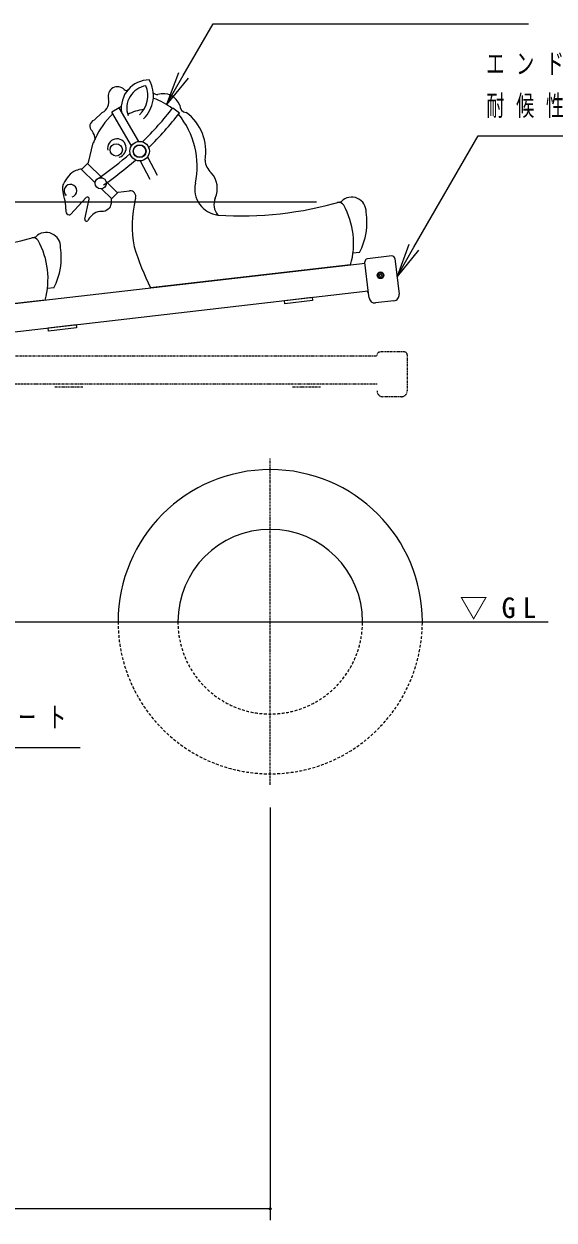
# Model space of a CAD drawing. Units: millimetres at full size; details may follow other scales. Extents: x -7816 to 0, y -1379 to 5340.
# Drawn here: x -4448 to -3500, y 900 to 3039 of the extents above; entities that cross this region are included whole.
import ezdxf

# ---------------------------------------------------------------- set-up
doc = ezdxf.new("R2010")
doc.units = ezdxf.units.MM
for name, pattern in [('USER2', [6, 3, -1, 1, -1]), ('USER3', [8, 3, -1, 1, -1, 1, -1]), ('USER4', [8, 5, -3])]:
    doc.linetypes.add(name, pattern=pattern)
doc.layers.add('線', color=2, linetype='Continuous', lineweight=25)
doc.layers.add('補助', color=2, linetype='Continuous', lineweight=13)
doc.styles.add('ＭＳ ゴシック', font='')
doc.styles.get('ＭＳ ゴシック').set_extended_font_data('MS Gothic')

# ---------------------------------------------------------------- blocks, each defined once
blk = doc.blocks.new('dimension_origin')
at = {"color": 0, "linetype": 'Continuous', "lineweight": -2}
blk.add_circle((0, 0), 1.25, dxfattribs=at)

msp = doc.modelspace()

# ---------------------------------------------------------------- linework, layer by layer
at = {"layer": '線', "color": 7, "lineweight": 13}
for p, q in [((-4278.29, 2888.627), (-4291.219, 2881.022)), ((-4182.077, 2889.053), (-4170.192, 2879.901)), ((-4308.501, 2880.51), (-4322.854, 2866.602)), ((-4332.692, 2791.107), (-4324.392, 2826.233)), ((-4345.352, 2778.563), (-4332.692, 2791.107)), ((-4292.564, 2725.286), (-4279.904, 2737.829)), ((-4279.904, 2737.829), (-4259.369, 2740.205)), ((-4364.867, 2698.405), (-4336.879, 2728.315)), ((-4339.472, 2689.71), (-4331.755, 2725.635)), ((-6721.222, 2277.794), (-3838.455, 2611.341)), ((-3848.482, 2630.29), (-3860.068, 2628.949)), ((-3838.57, 2612.335), (-3838.685, 2613.328)), ((-3832.248, 2557.699), (-3838.57, 2612.335)), ((-3790.584, 2623.927), (-3834.292, 2618.869)), ((-3785.042, 2619.535), (-3777.629, 2555.462)), ((-3864.282, 2608.353), (-4221.897, 2566.975)), ((-4394.837, 2567.075), (-4406.423, 2565.734)), ((-5178.471, 2405.962), (-3832.708, 2561.673)), ((-3982.707, 2544.317), (-3933.038, 2550.064)), ((-3933.038, 2550.064), (-3932.349, 2544.104)), ((-3833.356, 2558.578), (-3833.701, 2561.558)), ((-3832.363, 2558.692), (-3833.356, 2558.578)), ((-3831.271, 2549.255), (-3832.248, 2557.699)), ((-4410.637, 2545.137), (-4768.252, 2503.76)), ((-3982.017, 2538.357), (-3982.707, 2544.317)), ((-3932.349, 2544.104), (-3982.017, 2538.357)), ((-3786.853, 2543.825), (-3819.634, 2540.032)), ((-4404.89, 2495.469), (-4355.222, 2501.216)), ((-4404.201, 2489.509), (-4404.89, 2495.469)), ((-4354.532, 2495.255), (-4404.201, 2489.509)), ((-4355.222, 2501.216), (-4354.532, 2495.255)), ((-5237.75, 1970), (-3511, 1970))]:
    msp.add_line(p, q, dxfattribs=at)
at = {"layer": '線'}
for p, q in [((-4243.082, 2828.769), (-4278.29, 2888.627)), ((-4256.011, 2821.164), (-4291.219, 2881.022)), ((-4334.584, 2789.232), (-4308.288, 2763.565)), ((-4240.602, 2793.863), (-4223.122, 2761.56)), ((-4227.41, 2801.001), (-4209.93, 2768.698)), ((-4345.241, 2778.673), (-4320.935, 2754.949)), ((-4309.734, 2744.015), (-4291.473, 2726.191)), ((-4301.426, 2756.867), (-4280.996, 2736.925)), ((-3833.701, 2561.558), (-3832.708, 2561.673))]:
    msp.add_line(p, q, dxfattribs=at)
at = {"layer": '線', "linetype": 'USER3'}
for p, q in [((-6719, 2445.25), (-3817, 2445.25)), ((-3817, 2446.25), (-3817, 2447.25)), ((-3768, 2452.25), (-3812, 2452.25)), ((-3763, 2447.25), (-3763, 2382.75)), ((-5268, 2395.25), (-3817, 2395.25)), ((-4343, 2389.25), (-4393, 2389.25)), ((-3918, 2389.25), (-3968, 2389.25)), ((-3773.5, 2372.25), (-3806.5, 2372.25))]:
    msp.add_line(p, q, dxfattribs=at)
at = {"layer": '線', "color": 20, "linetype": 'USER2'}
msp.add_line((-4008, 1678), (-4008, 2262), dxfattribs=at)
at = {"layer": '線', "color": 7, "lineweight": 13}
msp.add_lwpolyline([(-4292.564, 2725.286), (-4292.331, 2721.518), (-4292.604, 2717.753), (-4293.378, 2714.058), (-4294.332, 2711.604), (-4295.744, 2709.381), (-4297.559, 2707.474), (-4300.118, 2705.66), (-4302.975, 2704.365), (-4306.026, 2703.636), (-4309.16, 2703.501), (-4312.777, 2703.395), (-4316.328, 2702.701), (-4319.718, 2701.438), (-4322.858, 2699.639), (-4325.03, 2698.02), (-4327.072, 2696.239), (-4328.972, 2694.308), (-4330.921, 2692.017), (-4332.707, 2689.596), (-4334.322, 2687.059)], dxfattribs=at)
at = {"layer": '線'}
for centre, radius in [((-4283.366, 2813.662), 10.991), ((-4241.531, 2811.338), 17.5), ((-4241.531, 2811.338), 11.5), ((-4310.987, 2753.936), 10), ((-3810.747, 2589.38), 6), ((-3810.747, 2589.38), 4.75), ((-3810.747, 2589.38), 2.4)]:
    msp.add_circle(centre, radius, dxfattribs=at)
at = {"layer": '線', "color": 7, "lineweight": 13}
msp.add_circle((-4241.531, 2811.338), 11, dxfattribs=at)
for centre, radius, start, end in [((-4223.716, 2888.173), 50.722, 90.69611, 187.81127), ((-4273.652, 2910.677), 56.819, 313.31232, 29.77265), ((-4281.036, 2909.884), 16.682, 44.28535, 194.68157), ((-4265.514, 2925.023), 5, 224.28535, 318.59911), ((-4209.539, 2922.998), 10.371, 223.43158, 273.90263), ((-4199.119, 2882.882), 31.314, 19.7983, 108.07298), ((-4317.516, 2899.695), 21.198, 295.16879, 16.33021), ((-4201.278, 2796.524), 120.058, 127.3277, 129.90062), ((-4226.38, 2820.125), 86.254, 83.13102, 83.78099), ((-4254.617, 2798.164), 114.295, 51.39064, 70.28712), ((-4157.457, 2892.75), 12.221, 176.53703, 265.9119), ((-4319.44, 2856.05), 11.09, 107.92779, 229.42815), ((-4195.857, 2777.948), 137.01, 133.08615, 156.15716), ((-4285.629, 2784.158), 147.05, 348.11787, 39.41494), ((-4209.661, 2810.744), 86.656, 349.72003, 53.67511), ((-4345.817, 2832.082), 24.675, 2.90056, 39.04595), ((-4174.324, 2762.479), 163.049, 154.24362, 156.9826), ((-4094.658, 2795.908), 29.744, 181.21086, 230.66242), ((-4304.759, 2715.618), 82.022, 141.26368, 152.96441), ((-4343.985, 2747.084), 31.735, 111.28695, 141.26368), ((-4339.182, 2734.756), 44.967, 96.79318, 111.28695), ((-4144.249, 2744.878), 41.595, 335.41689, 42.35829), ((-4364.744, 2746.228), 14.679, 152.96441, 180.84954), ((-4328.293, 2746.769), 51.134, 180.84954, 197.69357), ((-4258.219, 2730.272), 10, 343.38409, 96.6), ((-4096.115, 2743.618), 46.755, 167.32056, 263.37856), ((-4448.152, 2708.532), 74.677, 3.77126, 17.69357), ((-4334.688, 2726.265), 3, 347.87648, 136.9013), ((-4055.323, 2678.632), 199.46, 166.55488, 191.08639), ((-4164.081, 2702.179), 88.24, 163.38409, 165.00594), ((-4079.173, 2716.385), 29.459, 157.67707, 220.70154), ((-4058.82, 3320.745), 625.03, 266.08393, 286.5472), ((-3885.317, 2709.877), 10, 29.04767, 105.85596), ((-3862.495, 2703.293), 25.895, 357.27611, 135.00874), ((-4347.02, 2706.374), 26.632, 176.79631, 185.95508), ((-4419.416, 2710.426), 45.878, 356.79631, 3.77126), ((-4366.652, 2704.326), 6.892, 185.95508, 264.03084), ((-4367.057, 2700.454), 3, 264.03084, 316.9013), ((-3999.118, 2646.672), 140.175, 344.13518, 29.04767), ((-3949.04, 2683.761), 113.891, 331.99874, 9.24714), ((-4336.539, 2689.08), 3, 167.87648, 317.65712), ((-4605.175, 3257.529), 625.03, 266.08393, 286.5472), ((-4431.672, 2646.661), 10, 29.04767, 105.85596), ((-4408.85, 2640.077), 25.895, 357.27611, 135.00874), ((-4545.473, 2583.457), 140.175, 344.13518, 29.04767), ((-4495.395, 2620.545), 113.891, 331.99874, 9.24714), ((-3787.978, 2782.074), 484.306, 197.02462, 206.36817), ((-3833.718, 2613.903), 5, 96.6, 186.6), ((-3790.009, 2618.96), 5, 6.6, 96.6), ((-3820.841, 2550.462), 10.5, 186.6, 276.59993), ((-3788.059, 2554.255), 10.5, 276.59994, 6.6), ((-4008, 1970), 272, 0, 180), ((-4008, 1970), 165.1, 0, 180)]:
    msp.add_arc(centre, radius, start, end, dxfattribs=at)
at = {"layer": '線'}
for centre, radius, start, end in [((-4223.716, 2888.173), 40.722, 99.30391, 198.73547), ((-4273.652, 2910.677), 46.819, 313.31232, 22.18932), ((-4651.383, 3250.474), 592.346, 314.5025, 322.39953), ((-4224.053, 2800.015), 86.254, 96.66237, 116.75716), ((-4651.383, 3250.474), 607.346, 314.55957, 322.39953), ((-4282.103, 2816.781), 16.584, 284.66956, 192.98076), ((-4651.383, 3250.474), 592.346, 304.67761, 311.54654), ((-4651.383, 3250.474), 607.346, 304.67761, 311.48947), ((-4365.206, 2740.606), 11.453, 284.22316, 228.73326)]:
    msp.add_arc(centre, radius, start, end, dxfattribs=at)
at = {"layer": '線', "linetype": 'USER3'}
for centre, radius, start, end in [((-3812, 2447.25), 5, 90, 180), ((-3768, 2447.25), 5, 0, 90), ((-3806.5, 2382.75), 10.5, 180, 269.99993), ((-3773.5, 2382.75), 10.5, 269.99994, 0)]:
    msp.add_arc(centre, radius, start, end, dxfattribs=at)
at = {"layer": '線', "color": 4, "linetype": 'USER4'}
for radius in [272, 165.1]:
    msp.add_arc((-4008, 1970), radius, 180, 0, dxfattribs=at)
at = {"layer": '補助', "lineweight": 25}
for p, q in [((-4163.409, 2946.649), (-4110.153, 3038.891)), ((-4110.153, 3038.891), (-4090.153, 3038.891)), ((-4090.153, 3038.891), (-3546.479, 3038.891)), ((-4172.069, 2951.649), (-4193.409, 2894.688)), ((-4193.409, 2894.688), (-4163.409, 2946.649)), ((-4154.748, 2941.649), (-4193.409, 2894.688)), ((-3751.336, 2639.46), (-3636.194, 2838.891)), ((-3636.194, 2838.891), (-3616.194, 2838.891)), ((-3616.194, 2838.891), (-3215.84, 2838.891)), ((-3759.996, 2644.46), (-3781.336, 2587.498)), ((-3781.336, 2587.498), (-3751.336, 2639.46)), ((-3742.675, 2634.46), (-3781.336, 2587.498)), ((-4773, 1745), (-4347.838, 1745))]:
    msp.add_line(p, q, dxfattribs=at)
at = {"layer": '補助'}
for p, q in [((-3925.317, 2719.877), (-7520, 2719.877)), ((-4008, 1638), (-4008, 900)), ((-4008, 920), (-6528, 920))]:
    msp.add_line(p, q, dxfattribs=at)

# ---------------------------------------------------------------- block references
at = {"layer": '補助', "xscale": 1.33, "yscale": 1.33, "rotation": 180}
msp.add_blockref('dimension_origin', (-4008, 920), dxfattribs=at)

# ---------------------------------------------------------------- texts
at = {"layer": '補助', "char_height": 36.66, "style": 'ＭＳ ゴシック'}
for s, insert, attachment_point in [('\\T1.64;\\W0.65;エンドキャップ：', (-3621.694, 2986.391), 1), ('\\T1.64;\\W0.65;耐候性ゴム', (-3621.694, 2911.391), 1), ('\\T1.5;▽GL', (-3669.333, 1973.333), 7), ('\\T1.64;\\W0.65;均しコンクリート', (-4778.5, 1817.5), 1)]:
    msp.add_mtext(s, dxfattribs=dict(at, insert=insert, attachment_point=attachment_point))

doc.saveas('drawing.dxf')
